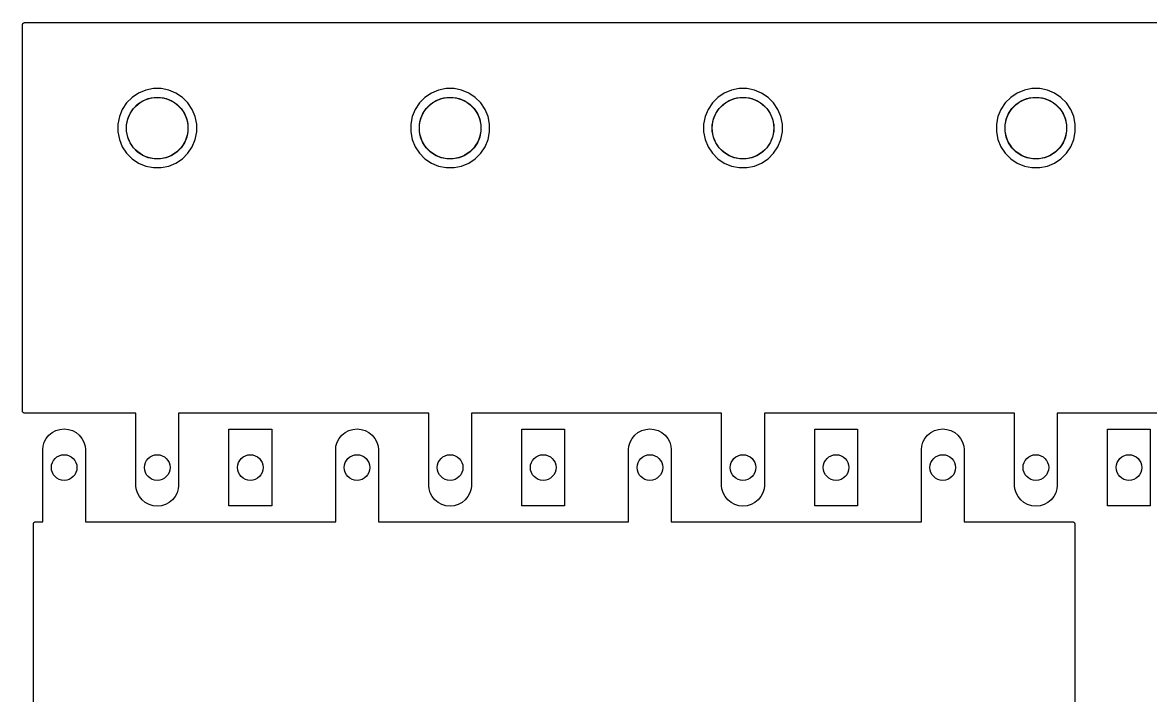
# Model space of a CAD drawing. Extents: x 0.78 to 10, y -5.35 to -2.25.
# Drawn here: x 0.775 to 3.375, y -3.8 to -2.25 of the extents above; entities that cross this region are included whole.
import ezdxf

# ---------------------------------------------------------------- set-up
doc = ezdxf.new("R2010")
doc.units = 0
doc.header["$MEASUREMENT"] = 0
doc.layers.add('BLACK', color=7, linetype='CONTINUOUS')

msp = doc.modelspace()

# ---------------------------------------------------------------- linework, layer by layer
at = {"layer": 'BLACK', "linetype": 'CONTINUOUS'}
for p, q in [((0.775, -2.25493), (0.775053, -2.25446)), ((0.775, -2.25496), (0.775, -2.25493)), ((0.775, -2.25497), (0.775, -2.25496)), ((0.775, -2.255), (0.775, -2.25497)), ((0.775, -2.25497), (0.775, -2.25497)), ((0.775, -3.145), (0.775, -2.255)), ((0.775053, -2.25446), (0.775102, -2.25399)), ((0.775102, -2.25399), (0.775107, -2.25398)), ((0.775107, -2.25398), (0.775109, -2.25396)), ((0.775109, -2.25396), (0.775252, -2.25351)), ((0.775252, -2.25351), (0.775391, -2.25306)), ((0.775391, -2.25306), (0.775399, -2.25305)), ((0.775399, -2.25305), (0.775404, -2.25303)), ((0.775404, -2.25303), (0.775631, -2.25262)), ((0.775631, -2.25262), (0.775855, -2.2522)), ((0.775855, -2.2522), (0.775866, -2.25219)), ((0.775866, -2.25219), (0.775874, -2.25218)), ((0.775874, -2.25218), (0.776176, -2.25182)), ((0.776176, -2.25182), (0.776477, -2.25145)), ((0.776477, -2.25145), (0.77649, -2.25144)), ((0.77649, -2.25144), (0.776502, -2.25143)), ((0.776502, -2.25143), (0.776868, -2.25113)), ((0.776868, -2.25113), (0.777233, -2.25084)), ((0.777233, -2.25084), (0.777249, -2.25083)), ((0.777249, -2.25083), (0.777262, -2.25082)), ((0.777262, -2.25082), (0.777679, -2.2506)), ((0.777679, -2.2506), (0.778095, -2.25038)), ((0.778095, -2.25038), (0.778111, -2.25037)), ((0.778111, -2.25037), (0.778127, -2.25036)), ((0.778127, -2.25036), (0.778577, -2.25023)), ((0.778577, -2.25023), (0.779029, -2.2501)), ((0.779029, -2.2501), (0.779046, -2.25009)), ((0.779046, -2.25009), (0.779063, -2.25009)), ((0.779063, -2.25009), (0.779531, -2.25005)), ((0.779531, -2.25005), (0.78, -2.25)), ((0.78, -2.25), (8.82, -2.25)), ((1.04239, -2.41259), (1.02751, -2.42253)), ((1.05893, -2.40574), (1.04239, -2.41259)), ((1.07648, -2.40224), (1.05893, -2.40574)), ((1.09438, -2.40224), (1.07648, -2.40224)), ((1.11194, -2.40574), (1.09438, -2.40224)), ((1.12847, -2.41259), (1.11194, -2.40574)), ((1.14336, -2.42253), (1.12847, -2.41259)), ((1.71739, -2.41259), (1.70251, -2.42253)), ((1.73393, -2.40574), (1.71739, -2.41259)), ((1.75148, -2.40224), (1.73393, -2.40574)), ((1.76938, -2.40224), (1.75148, -2.40224)), ((1.78694, -2.40574), (1.76938, -2.40224)), ((1.80347, -2.41259), (1.78694, -2.40574)), ((1.81836, -2.42253), (1.80347, -2.41259)), ((2.39239, -2.41259), (2.37751, -2.42253)), ((2.40893, -2.40574), (2.39239, -2.41259)), ((2.42648, -2.40224), (2.40893, -2.40574)), ((2.44438, -2.40224), (2.42648, -2.40224)), ((2.46194, -2.40574), (2.44438, -2.40224)), ((2.47847, -2.41259), (2.46194, -2.40574)), ((2.49336, -2.42253), (2.47847, -2.41259)), ((3.06739, -2.41259), (3.05251, -2.42253)), ((3.08393, -2.40574), (3.06739, -2.41259)), ((3.10148, -2.40224), (3.08393, -2.40574)), ((3.11938, -2.40224), (3.10148, -2.40224)), ((3.13694, -2.40574), (3.11938, -2.40224)), ((3.15347, -2.41259), (3.13694, -2.40574)), ((3.16836, -2.42253), (3.15347, -2.41259)), ((1.01485, -2.43519), (1.00491, -2.45007)), ((1.02751, -2.42253), (1.01485, -2.43519)), ((1.03039, -2.44794), (1.04026, -2.43806)), ((1.04026, -2.43806), (1.05187, -2.43031)), ((1.05187, -2.43031), (1.06476, -2.42497)), ((1.06476, -2.42497), (1.07845, -2.42224)), ((1.07845, -2.42224), (1.09241, -2.42224)), ((1.09241, -2.42224), (1.1061, -2.42497)), ((1.1061, -2.42497), (1.119, -2.43031)), ((1.119, -2.43031), (1.13061, -2.43806)), ((1.13061, -2.43806), (1.14048, -2.44794)), ((1.15601, -2.43519), (1.14336, -2.42253)), ((1.16596, -2.45007), (1.15601, -2.43519)), ((1.68985, -2.43519), (1.67991, -2.45007)), ((1.70251, -2.42253), (1.68985, -2.43519)), ((1.70539, -2.44794), (1.71526, -2.43806)), ((1.71526, -2.43806), (1.72687, -2.43031)), ((1.72687, -2.43031), (1.73976, -2.42497)), ((1.73976, -2.42497), (1.75345, -2.42224)), ((1.75345, -2.42224), (1.76741, -2.42224)), ((1.76741, -2.42224), (1.7811, -2.42497)), ((1.7811, -2.42497), (1.794, -2.43031)), ((1.794, -2.43031), (1.80561, -2.43806)), ((1.80561, -2.43806), (1.81548, -2.44794)), ((1.83101, -2.43519), (1.81836, -2.42253)), ((1.84096, -2.45007), (1.83101, -2.43519)), ((2.36485, -2.43519), (2.35491, -2.45007)), ((2.37751, -2.42253), (2.36485, -2.43519)), ((2.38039, -2.44794), (2.39026, -2.43806)), ((2.39026, -2.43806), (2.40187, -2.43031)), ((2.40187, -2.43031), (2.41476, -2.42497)), ((2.41476, -2.42497), (2.42845, -2.42224)), ((2.42845, -2.42224), (2.44241, -2.42224)), ((2.44241, -2.42224), (2.4561, -2.42497)), ((2.4561, -2.42497), (2.469, -2.43031)), ((2.469, -2.43031), (2.48061, -2.43806)), ((2.48061, -2.43806), (2.49048, -2.44794)), ((2.50601, -2.43519), (2.49336, -2.42253)), ((2.51596, -2.45007), (2.50601, -2.43519)), ((3.03985, -2.43519), (3.02991, -2.45007)), ((3.05251, -2.42253), (3.03985, -2.43519)), ((3.05539, -2.44794), (3.06526, -2.43806)), ((3.06526, -2.43806), (3.07687, -2.43031)), ((3.07687, -2.43031), (3.08976, -2.42497)), ((3.08976, -2.42497), (3.10345, -2.42224)), ((3.10345, -2.42224), (3.11741, -2.42224)), ((3.11741, -2.42224), (3.1311, -2.42497)), ((3.1311, -2.42497), (3.144, -2.43031)), ((3.144, -2.43031), (3.15561, -2.43806)), ((3.15561, -2.43806), (3.16548, -2.44794)), ((3.18101, -2.43519), (3.16836, -2.42253)), ((3.19096, -2.45007), (3.18101, -2.43519)), ((0.998059, -2.46661), (0.994567, -2.48416)), ((1.00491, -2.45007), (0.998059, -2.46661)), ((1.01729, -2.47244), (1.02263, -2.45954)), ((1.02263, -2.45954), (1.03039, -2.44794)), ((1.14048, -2.44794), (1.14823, -2.45954)), ((1.14823, -2.45954), (1.15358, -2.47244)), ((1.17281, -2.46661), (1.16596, -2.45007)), ((1.1763, -2.48416), (1.17281, -2.46661)), ((1.67306, -2.46661), (1.66957, -2.48416)), ((1.67991, -2.45007), (1.67306, -2.46661)), ((1.69229, -2.47244), (1.69763, -2.45954)), ((1.69763, -2.45954), (1.70539, -2.44794)), ((1.81548, -2.44794), (1.82323, -2.45954)), ((1.82323, -2.45954), (1.82858, -2.47244)), ((1.84781, -2.46661), (1.84096, -2.45007)), ((1.8513, -2.48416), (1.84781, -2.46661)), ((2.34806, -2.46661), (2.34457, -2.48416)), ((2.35491, -2.45007), (2.34806, -2.46661)), ((2.36729, -2.47244), (2.37263, -2.45954)), ((2.37263, -2.45954), (2.38039, -2.44794)), ((2.49048, -2.44794), (2.49823, -2.45954)), ((2.49823, -2.45954), (2.50358, -2.47244)), ((2.52281, -2.46661), (2.51596, -2.45007)), ((2.5263, -2.48416), (2.52281, -2.46661)), ((3.02306, -2.46661), (3.01957, -2.48416)), ((3.02991, -2.45007), (3.02306, -2.46661)), ((3.04229, -2.47244), (3.04763, -2.45954)), ((3.04763, -2.45954), (3.05539, -2.44794)), ((3.16548, -2.44794), (3.17323, -2.45954)), ((3.17323, -2.45954), (3.17858, -2.47244)), ((3.19781, -2.46661), (3.19096, -2.45007)), ((3.2013, -2.48416), (3.19781, -2.46661)), ((0.994567, -2.48416), (0.994567, -2.50206)), ((1.01457, -2.48613), (1.01729, -2.47244)), ((1.01457, -2.50009), (1.01457, -2.48613)), ((1.15358, -2.47244), (1.1563, -2.48613)), ((1.1563, -2.48613), (1.1563, -2.50009)), ((1.1763, -2.50206), (1.1763, -2.48416)), ((1.66957, -2.48416), (1.66957, -2.50206)), ((1.68957, -2.48613), (1.69229, -2.47244)), ((1.68957, -2.50009), (1.68957, -2.48613)), ((1.82858, -2.47244), (1.8313, -2.48613)), ((1.8313, -2.48613), (1.8313, -2.50009)), ((1.8513, -2.50206), (1.8513, -2.48416)), ((2.34457, -2.48416), (2.34457, -2.50206)), ((2.36457, -2.48613), (2.36729, -2.47244)), ((2.36457, -2.50009), (2.36457, -2.48613)), ((2.50358, -2.47244), (2.5063, -2.48613)), ((2.5063, -2.48613), (2.5063, -2.50009)), ((2.5263, -2.50206), (2.5263, -2.48416)), ((3.01957, -2.48416), (3.01957, -2.50206)), ((3.03957, -2.48613), (3.04229, -2.47244)), ((3.03957, -2.50009), (3.03957, -2.48613)), ((3.17858, -2.47244), (3.1813, -2.48613)), ((3.1813, -2.48613), (3.1813, -2.50009)), ((3.2013, -2.50206), (3.2013, -2.48416)), ((0.994567, -2.50206), (0.998059, -2.51961)), ((0.998059, -2.51961), (1.00491, -2.53615)), ((1.01729, -2.51378), (1.01457, -2.50009)), ((1.02263, -2.52668), (1.01729, -2.51378)), ((1.15358, -2.51378), (1.14823, -2.52668)), ((1.1563, -2.50009), (1.15358, -2.51378)), ((1.16596, -2.53615), (1.17281, -2.51961)), ((1.17281, -2.51961), (1.1763, -2.50206)), ((1.66957, -2.50206), (1.67306, -2.51961)), ((1.67306, -2.51961), (1.67991, -2.53615)), ((1.69229, -2.51378), (1.68957, -2.50009)), ((1.69763, -2.52668), (1.69229, -2.51378)), ((1.82858, -2.51378), (1.82323, -2.52668)), ((1.8313, -2.50009), (1.82858, -2.51378)), ((1.84096, -2.53615), (1.84781, -2.51961)), ((1.84781, -2.51961), (1.8513, -2.50206)), ((2.34457, -2.50206), (2.34806, -2.51961)), ((2.34806, -2.51961), (2.35491, -2.53615)), ((2.36729, -2.51378), (2.36457, -2.50009)), ((2.37263, -2.52668), (2.36729, -2.51378)), ((2.50358, -2.51378), (2.49823, -2.52668)), ((2.5063, -2.50009), (2.50358, -2.51378)), ((2.51596, -2.53615), (2.52281, -2.51961)), ((2.52281, -2.51961), (2.5263, -2.50206)), ((3.01957, -2.50206), (3.02306, -2.51961)), ((3.02306, -2.51961), (3.02991, -2.53615)), ((3.04229, -2.51378), (3.03957, -2.50009)), ((3.04763, -2.52668), (3.04229, -2.51378)), ((3.17858, -2.51378), (3.17323, -2.52668)), ((3.1813, -2.50009), (3.17858, -2.51378)), ((3.19096, -2.53615), (3.19781, -2.51961)), ((3.19781, -2.51961), (3.2013, -2.50206)), ((1.00491, -2.53615), (1.01485, -2.55103)), ((1.03039, -2.53828), (1.02263, -2.52668)), ((1.04026, -2.54816), (1.03039, -2.53828)), ((1.14048, -2.53828), (1.13061, -2.54816)), ((1.14823, -2.52668), (1.14048, -2.53828)), ((1.15601, -2.55103), (1.16596, -2.53615)), ((1.67991, -2.53615), (1.68985, -2.55103)), ((1.70539, -2.53828), (1.69763, -2.52668)), ((1.71526, -2.54816), (1.70539, -2.53828)), ((1.81548, -2.53828), (1.80561, -2.54816)), ((1.82323, -2.52668), (1.81548, -2.53828)), ((1.83101, -2.55103), (1.84096, -2.53615)), ((2.35491, -2.53615), (2.36485, -2.55103)), ((2.38039, -2.53828), (2.37263, -2.52668)), ((2.39026, -2.54816), (2.38039, -2.53828)), ((2.49048, -2.53828), (2.48061, -2.54816)), ((2.49823, -2.52668), (2.49048, -2.53828)), ((2.50601, -2.55103), (2.51596, -2.53615)), ((3.02991, -2.53615), (3.03985, -2.55103)), ((3.05539, -2.53828), (3.04763, -2.52668)), ((3.06526, -2.54816), (3.05539, -2.53828)), ((3.16548, -2.53828), (3.15561, -2.54816)), ((3.17323, -2.52668), (3.16548, -2.53828)), ((3.18101, -2.55103), (3.19096, -2.53615)), ((1.01485, -2.55103), (1.02751, -2.56369)), ((1.02751, -2.56369), (1.04239, -2.57363)), ((1.05187, -2.55591), (1.04026, -2.54816)), ((1.06476, -2.56125), (1.05187, -2.55591)), ((1.07845, -2.56398), (1.06476, -2.56125)), ((1.09241, -2.56398), (1.07845, -2.56398)), ((1.1061, -2.56125), (1.09241, -2.56398)), ((1.119, -2.55591), (1.1061, -2.56125)), ((1.13061, -2.54816), (1.119, -2.55591)), ((1.12847, -2.57363), (1.14336, -2.56369)), ((1.14336, -2.56369), (1.15601, -2.55103)), ((1.68985, -2.55103), (1.70251, -2.56369)), ((1.70251, -2.56369), (1.71739, -2.57363)), ((1.72687, -2.55591), (1.71526, -2.54816)), ((1.73976, -2.56125), (1.72687, -2.55591)), ((1.75345, -2.56398), (1.73976, -2.56125)), ((1.76741, -2.56398), (1.75345, -2.56398)), ((1.7811, -2.56125), (1.76741, -2.56398)), ((1.794, -2.55591), (1.7811, -2.56125)), ((1.80561, -2.54816), (1.794, -2.55591)), ((1.80347, -2.57363), (1.81836, -2.56369)), ((1.81836, -2.56369), (1.83101, -2.55103)), ((2.36485, -2.55103), (2.37751, -2.56369)), ((2.37751, -2.56369), (2.39239, -2.57363)), ((2.40187, -2.55591), (2.39026, -2.54816)), ((2.41476, -2.56125), (2.40187, -2.55591)), ((2.42845, -2.56398), (2.41476, -2.56125)), ((2.44241, -2.56398), (2.42845, -2.56398)), ((2.4561, -2.56125), (2.44241, -2.56398)), ((2.469, -2.55591), (2.4561, -2.56125)), ((2.48061, -2.54816), (2.469, -2.55591)), ((2.47847, -2.57363), (2.49336, -2.56369)), ((2.49336, -2.56369), (2.50601, -2.55103)), ((3.03985, -2.55103), (3.05251, -2.56369)), ((3.05251, -2.56369), (3.06739, -2.57363)), ((3.07687, -2.55591), (3.06526, -2.54816)), ((3.08976, -2.56125), (3.07687, -2.55591)), ((3.10345, -2.56398), (3.08976, -2.56125)), ((3.11741, -2.56398), (3.10345, -2.56398)), ((3.1311, -2.56125), (3.11741, -2.56398)), ((3.144, -2.55591), (3.1311, -2.56125)), ((3.15561, -2.54816), (3.144, -2.55591)), ((3.15347, -2.57363), (3.16836, -2.56369)), ((3.16836, -2.56369), (3.18101, -2.55103)), ((1.04239, -2.57363), (1.05893, -2.58048)), ((1.05893, -2.58048), (1.07648, -2.58398)), ((1.07648, -2.58398), (1.09438, -2.58398)), ((1.09438, -2.58398), (1.11194, -2.58048)), ((1.11194, -2.58048), (1.12847, -2.57363)), ((1.71739, -2.57363), (1.73393, -2.58048)), ((1.73393, -2.58048), (1.75148, -2.58398)), ((1.75148, -2.58398), (1.76938, -2.58398)), ((1.76938, -2.58398), (1.78694, -2.58048)), ((1.78694, -2.58048), (1.80347, -2.57363)), ((2.39239, -2.57363), (2.40893, -2.58048)), ((2.40893, -2.58048), (2.42648, -2.58398)), ((2.42648, -2.58398), (2.44438, -2.58398)), ((2.44438, -2.58398), (2.46194, -2.58048)), ((2.46194, -2.58048), (2.47847, -2.57363)), ((3.06739, -2.57363), (3.08393, -2.58048)), ((3.08393, -2.58048), (3.10148, -2.58398)), ((3.10148, -2.58398), (3.11938, -2.58398)), ((3.11938, -2.58398), (3.13694, -2.58048)), ((3.13694, -2.58048), (3.15347, -2.57363)), ((0.775046, -3.14547), (0.775, -3.145)), ((0.775089, -3.14594), (0.775046, -3.14547)), ((0.775094, -3.14595), (0.775089, -3.14594)), ((0.775095, -3.14597), (0.775094, -3.14595)), ((0.775232, -3.14642), (0.775095, -3.14597)), ((0.775364, -3.14687), (0.775232, -3.14642)), ((0.775372, -3.14689), (0.775364, -3.14687)), ((0.775377, -3.14691), (0.775372, -3.14689)), ((0.775598, -3.14732), (0.775377, -3.14691)), ((0.775816, -3.14774), (0.775598, -3.14732)), ((0.775827, -3.14775), (0.775816, -3.14774)), ((0.775835, -3.14777), (0.775827, -3.14775)), ((0.776133, -3.14813), (0.775835, -3.14777)), ((0.776428, -3.1485), (0.776133, -3.14813)), ((0.776441, -3.14851), (0.776428, -3.1485)), ((0.776452, -3.14852), (0.776441, -3.14851)), ((0.776815, -3.14882), (0.776452, -3.14852)), ((0.777175, -3.14913), (0.776815, -3.14882)), ((0.777191, -3.14913), (0.777175, -3.14913)), ((0.777204, -3.14915), (0.777191, -3.14913)), ((0.777619, -3.14937), (0.777204, -3.14915)), ((0.77803, -3.1496), (0.777619, -3.14937)), ((0.778047, -3.1496), (0.77803, -3.1496)), ((0.778062, -3.14961), (0.778047, -3.1496)), ((0.778512, -3.14975), (0.778062, -3.14961)), ((0.77896, -3.14989), (0.778512, -3.14975)), ((0.778978, -3.14989), (0.77896, -3.14989)), ((0.778995, -3.1499), (0.778978, -3.14989)), ((0.779461, -3.14995), (0.778995, -3.1499)), ((0.77993, -3.15), (0.779461, -3.14995)), ((0.779964, -3.15), (0.77993, -3.15)), ((0.779965, -3.15), (0.779964, -3.15)), ((0.779966, -3.15), (0.779965, -3.15)), ((0.78, -3.15), (0.779966, -3.15)), ((1.03622, -3.15), (0.78, -3.15)), ((1.03622, -3.27742), (1.03622, -3.15)), ((1.71122, -3.15), (1.13465, -3.15)), ((1.13465, -3.15), (1.13465, -3.31679)), ((1.71122, -3.27742), (1.71122, -3.15)), ((2.38622, -3.15), (1.80965, -3.15)), ((1.80965, -3.15), (1.80965, -3.31679)), ((2.38622, -3.27742), (2.38622, -3.15)), ((3.06122, -3.15), (2.48465, -3.15)), ((2.48465, -3.15), (2.48465, -3.31679)), ((3.06122, -3.31679), (3.06122, -3.15)), ((3.73622, -3.15), (3.15965, -3.15)), ((3.15965, -3.15), (3.15965, -3.31679)), ((0.835899, -3.20066), (0.843393, -3.19451)), ((0.843393, -3.19451), (0.851942, -3.18994)), ((0.851942, -3.18994), (0.861219, -3.18713)), ((0.861219, -3.18713), (0.870866, -3.18618)), ((0.870866, -3.18618), (0.880514, -3.18713)), ((0.880514, -3.18713), (0.88979, -3.18994)), ((0.88979, -3.18994), (0.898339, -3.19451)), ((0.898339, -3.19451), (0.905833, -3.20066)), ((1.25079, -3.36358), (1.25079, -3.18642)), ((1.25079, -3.18642), (1.34921, -3.18642)), ((1.34921, -3.18642), (1.34921, -3.36358)), ((1.5109, -3.20066), (1.51839, -3.19451)), ((1.51839, -3.19451), (1.52694, -3.18994)), ((1.52694, -3.18994), (1.53622, -3.18713)), ((1.53622, -3.18713), (1.54587, -3.18618)), ((1.54587, -3.18618), (1.55551, -3.18713)), ((1.55551, -3.18713), (1.56479, -3.18994)), ((1.56479, -3.18994), (1.57334, -3.19451)), ((1.57334, -3.19451), (1.58083, -3.20066)), ((1.92579, -3.36358), (1.92579, -3.18642)), ((1.92579, -3.18642), (2.02421, -3.18642)), ((2.02421, -3.18642), (2.02421, -3.36358)), ((2.1859, -3.20066), (2.19339, -3.19451)), ((2.19339, -3.19451), (2.20194, -3.18994)), ((2.20194, -3.18994), (2.21122, -3.18713)), ((2.21122, -3.18713), (2.22087, -3.18618)), ((2.22087, -3.18618), (2.23051, -3.18713)), ((2.23051, -3.18713), (2.23979, -3.18994)), ((2.23979, -3.18994), (2.24834, -3.19451)), ((2.24834, -3.19451), (2.25583, -3.20066)), ((2.60079, -3.36358), (2.60079, -3.18642)), ((2.60079, -3.18642), (2.69921, -3.18642)), ((2.69921, -3.18642), (2.69921, -3.36358)), ((2.8609, -3.20066), (2.86839, -3.19451)), ((2.86839, -3.19451), (2.87694, -3.18994)), ((2.87694, -3.18994), (2.88622, -3.18713)), ((2.88622, -3.18713), (2.89587, -3.18618)), ((2.89587, -3.18618), (2.90551, -3.18713)), ((2.90551, -3.18713), (2.91479, -3.18994)), ((2.91479, -3.18994), (2.92334, -3.19451)), ((2.92334, -3.19451), (2.93083, -3.20066)), ((3.27579, -3.36358), (3.27579, -3.18642)), ((3.27579, -3.18642), (3.37421, -3.18642)), ((3.37421, -3.18642), (3.37421, -3.36358)), ((0.822366, -3.22598), (0.82518, -3.21671)), ((0.82518, -3.21671), (0.829749, -3.20816)), ((0.829749, -3.20816), (0.835899, -3.20066)), ((0.905833, -3.20066), (0.911983, -3.20816)), ((0.911983, -3.20816), (0.916553, -3.21671)), ((0.916553, -3.21671), (0.919367, -3.22598)), ((1.49737, -3.22598), (1.50018, -3.21671)), ((1.50018, -3.21671), (1.50475, -3.20816)), ((1.50475, -3.20816), (1.5109, -3.20066)), ((1.58083, -3.20066), (1.58698, -3.20816)), ((1.58698, -3.20816), (1.59155, -3.21671)), ((1.59155, -3.21671), (1.59437, -3.22598)), ((2.17237, -3.22598), (2.17518, -3.21671)), ((2.17518, -3.21671), (2.17975, -3.20816)), ((2.17975, -3.20816), (2.1859, -3.20066)), ((2.25583, -3.20066), (2.26198, -3.20816)), ((2.26198, -3.20816), (2.26655, -3.21671)), ((2.26655, -3.21671), (2.26937, -3.22598)), ((2.84737, -3.22598), (2.85018, -3.21671)), ((2.85018, -3.21671), (2.85475, -3.20816)), ((2.85475, -3.20816), (2.8609, -3.20066)), ((2.93083, -3.20066), (2.93698, -3.20816)), ((2.93698, -3.20816), (2.94155, -3.21671)), ((2.94155, -3.21671), (2.94437, -3.22598)), ((0.821654, -3.23321), (0.822366, -3.22598)), ((0.821654, -3.27258), (0.821654, -3.23321)), ((0.919367, -3.22598), (0.920079, -3.23321)), ((0.920079, -3.23321), (0.920079, -3.4)), ((1.49665, -3.23321), (1.49737, -3.22598)), ((1.49665, -3.27258), (1.49665, -3.23321)), ((1.59437, -3.22598), (1.59508, -3.23321)), ((1.59508, -3.23321), (1.59508, -3.4)), ((2.17165, -3.23321), (2.17237, -3.22598)), ((2.17165, -3.27258), (2.17165, -3.23321)), ((2.26937, -3.22598), (2.27008, -3.23321)), ((2.27008, -3.23321), (2.27008, -3.4)), ((2.84665, -3.23321), (2.84737, -3.22598)), ((2.84665, -3.27258), (2.84665, -3.23321)), ((2.94437, -3.22598), (2.94508, -3.23321)), ((2.94508, -3.23321), (2.94508, -3.4)), ((0.821654, -3.4), (0.821654, -3.27258)), ((0.821654, -3.27258), (0.821654, -3.27258)), ((1.49665, -3.4), (1.49665, -3.27258)), ((1.49665, -3.27258), (1.49665, -3.27258)), ((2.17165, -3.4), (2.17165, -3.27258)), ((2.17165, -3.27258), (2.17165, -3.27258)), ((2.84665, -3.4), (2.84665, -3.27258)), ((2.84665, -3.27258), (2.84665, -3.27258)), ((1.03622, -3.31679), (1.03622, -3.27742)), ((1.71122, -3.31679), (1.71122, -3.27742)), ((2.38622, -3.31679), (2.38622, -3.27742)), ((1.03693, -3.32402), (1.03622, -3.31679)), ((1.03975, -3.33329), (1.03693, -3.32402)), ((1.13393, -3.32402), (1.13112, -3.33329)), ((1.13465, -3.31679), (1.13393, -3.32402)), ((1.71193, -3.32402), (1.71122, -3.31679)), ((1.71475, -3.33329), (1.71193, -3.32402)), ((1.80893, -3.32402), (1.80612, -3.33329)), ((1.80965, -3.31679), (1.80893, -3.32402)), ((2.38693, -3.32402), (2.38622, -3.31679)), ((2.38975, -3.33329), (2.38693, -3.32402)), ((2.48393, -3.32402), (2.48112, -3.33329)), ((2.48465, -3.31679), (2.48393, -3.32402)), ((3.06193, -3.32402), (3.06122, -3.31679)), ((3.06475, -3.33329), (3.06193, -3.32402)), ((3.15893, -3.32402), (3.15612, -3.33329)), ((3.15965, -3.31679), (3.15893, -3.32402)), ((1.04432, -3.34184), (1.03975, -3.33329)), ((1.05047, -3.34934), (1.04432, -3.34184)), ((1.05796, -3.35549), (1.05047, -3.34934)), ((1.1204, -3.34934), (1.11291, -3.35549)), ((1.12655, -3.34184), (1.1204, -3.34934)), ((1.13112, -3.33329), (1.12655, -3.34184)), ((1.71932, -3.34184), (1.71475, -3.33329)), ((1.72547, -3.34934), (1.71932, -3.34184)), ((1.73296, -3.35549), (1.72547, -3.34934)), ((1.7954, -3.34934), (1.78791, -3.35549)), ((1.80155, -3.34184), (1.7954, -3.34934)), ((1.80612, -3.33329), (1.80155, -3.34184)), ((2.39432, -3.34184), (2.38975, -3.33329)), ((2.40047, -3.34934), (2.39432, -3.34184)), ((2.40796, -3.35549), (2.40047, -3.34934)), ((2.4704, -3.34934), (2.46291, -3.35549)), ((2.47655, -3.34184), (2.4704, -3.34934)), ((2.48112, -3.33329), (2.47655, -3.34184)), ((3.06932, -3.34184), (3.06475, -3.33329)), ((3.07547, -3.34934), (3.06932, -3.34184)), ((3.08296, -3.35549), (3.07547, -3.34934)), ((3.1454, -3.34934), (3.13791, -3.35549)), ((3.15155, -3.34184), (3.1454, -3.34934)), ((3.15612, -3.33329), (3.15155, -3.34184)), ((1.06651, -3.36006), (1.05796, -3.35549)), ((1.07579, -3.36287), (1.06651, -3.36006)), ((1.08543, -3.36382), (1.07579, -3.36287)), ((1.09508, -3.36287), (1.08543, -3.36382)), ((1.10436, -3.36006), (1.09508, -3.36287)), ((1.11291, -3.35549), (1.10436, -3.36006)), ((1.34921, -3.36358), (1.25079, -3.36358)), ((1.74151, -3.36006), (1.73296, -3.35549)), ((1.75079, -3.36287), (1.74151, -3.36006)), ((1.76043, -3.36382), (1.75079, -3.36287)), ((1.77008, -3.36287), (1.76043, -3.36382)), ((1.77936, -3.36006), (1.77008, -3.36287)), ((1.78791, -3.35549), (1.77936, -3.36006)), ((2.02421, -3.36358), (1.92579, -3.36358)), ((2.41651, -3.36006), (2.40796, -3.35549)), ((2.42579, -3.36287), (2.41651, -3.36006)), ((2.43543, -3.36382), (2.42579, -3.36287)), ((2.44508, -3.36287), (2.43543, -3.36382)), ((2.45436, -3.36006), (2.44508, -3.36287)), ((2.46291, -3.35549), (2.45436, -3.36006)), ((2.69921, -3.36358), (2.60079, -3.36358)), ((3.09151, -3.36006), (3.08296, -3.35549)), ((3.10079, -3.36287), (3.09151, -3.36006)), ((3.11043, -3.36382), (3.10079, -3.36287)), ((3.12008, -3.36287), (3.11043, -3.36382)), ((3.12936, -3.36006), (3.12008, -3.36287)), ((3.13791, -3.35549), (3.12936, -3.36006)), ((3.37421, -3.36358), (3.27579, -3.36358)), ((0.8, -3.40493), (0.800053, -3.40446)), ((0.8, -3.40496), (0.8, -3.40493)), ((0.8, -3.40497), (0.8, -3.40496)), ((0.8, -3.405), (0.8, -3.40497)), ((0.8, -3.40497), (0.8, -3.40497)), ((0.8, -4.195), (0.8, -3.405)), ((0.800053, -3.40446), (0.800102, -3.40399)), ((0.800102, -3.40399), (0.800107, -3.40398)), ((0.800107, -3.40398), (0.800109, -3.40396)), ((0.800109, -3.40396), (0.800252, -3.40351)), ((0.800252, -3.40351), (0.800391, -3.40306)), ((0.800391, -3.40306), (0.800399, -3.40305)), ((0.800399, -3.40305), (0.800404, -3.40303)), ((0.800404, -3.40303), (0.800631, -3.40262)), ((0.800631, -3.40262), (0.800855, -3.4022)), ((0.800855, -3.4022), (0.800866, -3.40219)), ((0.800866, -3.40219), (0.800874, -3.40218)), ((0.800874, -3.40218), (0.801176, -3.40182)), ((0.801176, -3.40182), (0.801477, -3.40145)), ((0.801477, -3.40145), (0.80149, -3.40144)), ((0.80149, -3.40144), (0.801502, -3.40143)), ((0.801502, -3.40143), (0.801868, -3.40113)), ((0.801868, -3.40113), (0.802233, -3.40084)), ((0.802233, -3.40084), (0.802249, -3.40083)), ((0.802249, -3.40083), (0.802262, -3.40082)), ((0.802262, -3.40082), (0.802679, -3.4006)), ((0.802679, -3.4006), (0.803095, -3.40038)), ((0.803095, -3.40038), (0.803111, -3.40037)), ((0.803111, -3.40037), (0.803127, -3.40036)), ((0.803127, -3.40036), (0.803577, -3.40023)), ((0.803577, -3.40023), (0.804029, -3.4001)), ((0.804029, -3.4001), (0.804046, -3.40009)), ((0.804046, -3.40009), (0.804063, -3.40009)), ((0.804063, -3.40009), (0.804531, -3.40005)), ((0.804531, -3.40005), (0.805, -3.4)), ((0.805, -3.4), (0.821654, -3.4)), ((0.920079, -3.4), (1.49665, -3.4)), ((1.59508, -3.4), (2.17165, -3.4)), ((2.27008, -3.4), (2.84665, -3.4)), ((2.94508, -3.4), (3.195, -3.4)), ((3.195, -3.4), (3.19503, -3.4)), ((3.19503, -3.4), (3.19503, -3.4)), ((3.19503, -3.4), (3.19504, -3.4)), ((3.19504, -3.4), (3.19507, -3.4)), ((3.19507, -3.4), (3.19554, -3.40005)), ((3.19554, -3.40005), (3.19601, -3.4001)), ((3.19601, -3.4001), (3.19602, -3.40011)), ((3.19602, -3.40011), (3.19604, -3.40011)), ((3.19604, -3.40011), (3.19649, -3.40025)), ((3.19649, -3.40025), (3.19694, -3.40039)), ((3.19694, -3.40039), (3.19695, -3.4004)), ((3.19695, -3.4004), (3.19697, -3.4004)), ((3.19697, -3.4004), (3.19738, -3.40063)), ((3.19738, -3.40063), (3.1978, -3.40085)), ((3.1978, -3.40085), (3.19781, -3.40087)), ((3.19781, -3.40087), (3.19782, -3.40087)), ((3.19782, -3.40087), (3.19818, -3.40118)), ((3.19818, -3.40118), (3.19855, -3.40148)), ((3.19855, -3.40148), (3.19856, -3.40149)), ((3.19856, -3.40149), (3.19857, -3.4015)), ((3.19857, -3.4015), (3.19887, -3.40187)), ((3.19887, -3.40187), (3.19916, -3.40223)), ((3.19916, -3.40223), (3.19917, -3.40225)), ((3.19917, -3.40225), (3.19918, -3.40226)), ((3.19918, -3.40226), (3.1994, -3.40268)), ((3.1994, -3.40268), (3.19962, -3.40309)), ((3.19962, -3.40309), (3.19963, -3.40311)), ((3.19963, -3.40311), (3.19964, -3.40313)), ((3.19964, -3.40313), (3.19977, -3.40358)), ((3.19977, -3.40358), (3.1999, -3.40403)), ((3.1999, -3.40403), (3.19991, -3.40405)), ((3.19991, -3.40405), (3.19991, -3.40406)), ((3.19991, -3.40406), (3.19995, -3.40453)), ((3.19995, -3.40453), (3.2, -3.405)), ((3.2, -3.405), (3.2, -4.195))]:
    msp.add_line(p, q, dxfattribs=at)
at = {"layer": 'BLACK'}
for centre, radius in [((1.08543, -2.49311), 0.070866), ((1.76043, -2.49311), 0.070866), ((2.43543, -2.49311), 0.070866), ((3.11043, -2.49311), 0.070866), ((0.870866, -3.275), 0.029528), ((1.08543, -3.275), 0.029528), ((1.3, -3.275), 0.029528), ((1.54587, -3.275), 0.029528), ((1.76043, -3.275), 0.029528), ((1.975, -3.275), 0.029528), ((2.22087, -3.275), 0.029528), ((2.43543, -3.275), 0.029528), ((2.65, -3.275), 0.029528), ((2.89587, -3.275), 0.029528), ((3.11043, -3.275), 0.029528), ((3.325, -3.275), 0.029528)]:
    msp.add_circle(centre, radius, dxfattribs=at)

doc.saveas('drawing.dxf')
